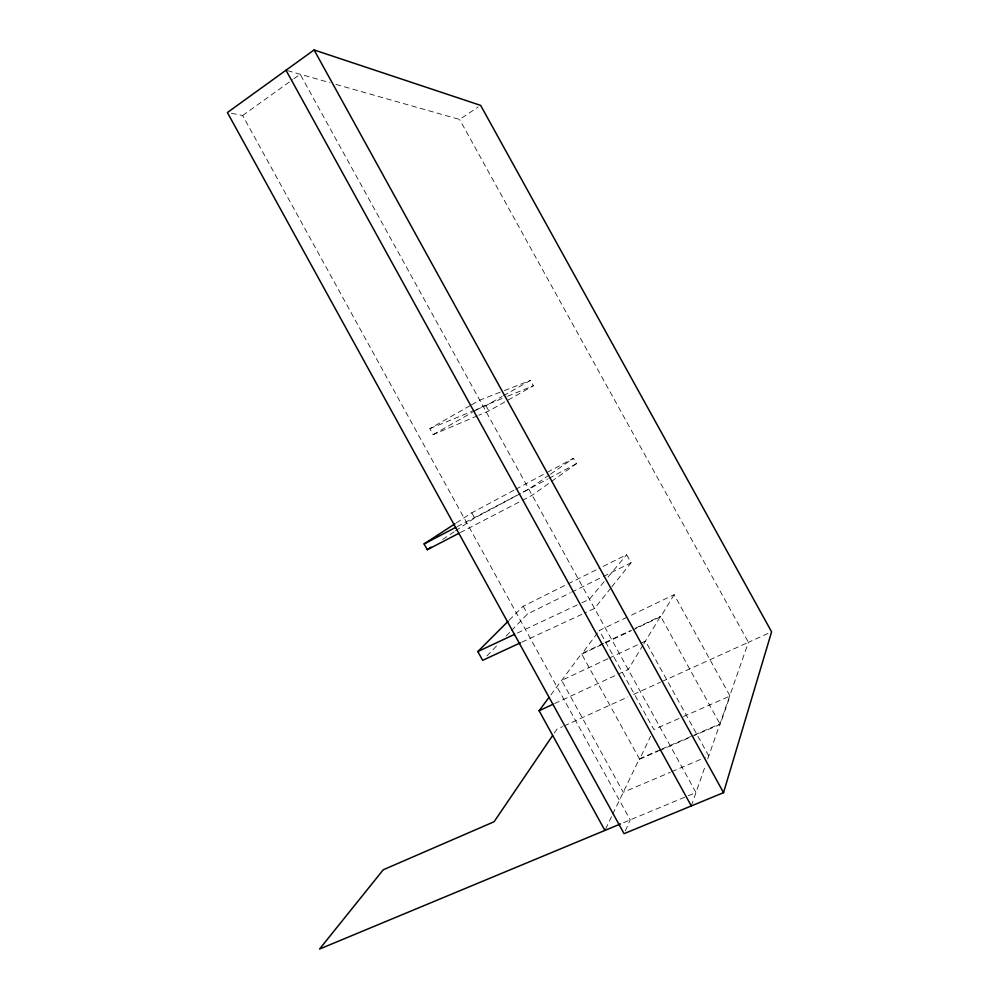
<?xml version="1.0" encoding="UTF-8"?>
<svg xmlns="http://www.w3.org/2000/svg" width="999" height="999" viewBox="0 0 999 999"><rect width="100%" height="100%" fill="white"/><g stroke="black" fill="none" stroke-linecap="round" stroke-linejoin="round"><path stroke-width="0.75" stroke-dasharray="5 3.75" d="M691.308 805.943L705.681 764.735M707.729 758.878L748.413 642.295L771.603 631.843M691.895 736.575L720.179 724.325L730.032 696.003L674.125 594.692L628.383 616.583M625.287 830.918L630.207 819.904L242.645 115.497L230.444 113.124M603.696 643.206L581.493 653.721L639.597 759.228L650.599 736.288M605.569 829.058L612.112 815.434M612.774 814.073L639.36 758.803L660.564 749.612M643.094 645.004L628.196 669.542L618.294 674.125M643.88 643.718L660.564 616.258L720.179 724.325M674.125 594.692L660.801 616.683L633.054 629.832M554.32 733.041L556.942 729.183L562.612 726.61M550.836 694.942L581.493 653.721M597.427 632.991L581.73 654.133L631.668 630.481M610.876 588.024L594.53 608.453L584.74 612.986M611.838 586.825L631.068 562.787L626.623 554.732L599.038 568.456M604.133 581.68L589.46 599.25L579.57 603.883M608.041 576.997L626.623 554.732M486.925 655.906L497.589 644.879M506.131 636.063L510.402 631.655M511.463 630.544L527.472 614.01L570.292 592.832M509.14 620.242L523.176 606.206L597.652 569.143M242.645 115.497L292.67 79.633M293.918 78.734L300.175 74.251L695.978 792.557L621.578 823.488M547.34 472.327L573.451 458.341L576.398 463.698L532.167 495.267L460.414 532.517M549.2 475.062L528.796 489.148L519.155 494.193M550.486 474.175L573.451 458.341M335.926 84.391L459.59 119.455L478.159 107.018M442.657 539.435L454.17 531.718M455.457 530.869L474.65 518.019L547.527 479.108M456.331 522.914L471.79 512.824L514.373 489.997M477.422 415.821L433.154 434.64L429.845 428.633L470.304 405.532M471.653 404.757L479.745 400.137L502.934 391.121M433.154 434.64L472.315 412.387M473.663 411.625L483.116 406.256L506.106 396.878M475.874 409.802L485.939 405.681L502.122 396.491M503.471 395.729L530.457 380.407L533.404 385.751L488.848 410.964L478.846 415.209M515.746 489.26L545.966 473.064M548.901 478.384L576.398 463.698M457.167 526.623L517.769 494.905M571.665 592.157L602.06 577.122M603.433 576.448L631.068 562.787M626.997 617.245L599.275 630.506L653.846 729.545L682.067 717.12M605.082 642.544L630.044 630.719M635.589 628.084L660.564 616.258M517.395 633.016L578.159 604.545M607.754 658.791L561.663 680.381L623.251 792.294L670.279 772.302M609.14 658.141L645.454 641.133L708.753 755.943L704.482 757.766M521.815 642.17L583.341 613.636M554.657 703.533L616.883 674.775M564.035 725.961L627.859 697.002M633.528 694.43L660.476 682.205M661.9 681.555L748.413 642.295L459.59 119.455M683.478 716.508L730.032 696.003M661.975 749L693.081 735.526M694.492 734.914L719.942 723.888M639.597 759.228L657.966 751.26M659.39 750.649L690.484 737.187M671.703 771.69L703.059 758.366M429.845 428.633L474.438 410.389M507.542 396.291L533.404 385.751M504.383 390.559L530.457 380.407M287.412 70.629L329.97 82.692M485.939 405.681L488.848 410.964M471.79 512.824L474.65 518.019M523.176 606.206L527.472 614.01"/><path stroke-width="1.5" d="M723.538 792.657L771.603 631.843L480.631 105.37L314.086 49.95L227.397 112.537L624.063 833.666L723.538 792.657L314.086 49.95M552.572 735.614L494.08 821.752L383.266 869.767L319.555 949.05L620.566 823.913M604.907 830.419L539.098 710.726L549.025 697.377M520.417 642.819L482.654 660.327L477.822 651.548L508.066 621.316M455.044 523.751L424.113 543.918L427.297 549.712L431.131 547.14M424.113 543.918L455.794 527.347M427.297 549.712L459.028 533.229M477.822 651.548L514.572 634.34M539.098 710.726L553.234 704.195M286.001 70.23L691.308 805.943"/></g></svg>
